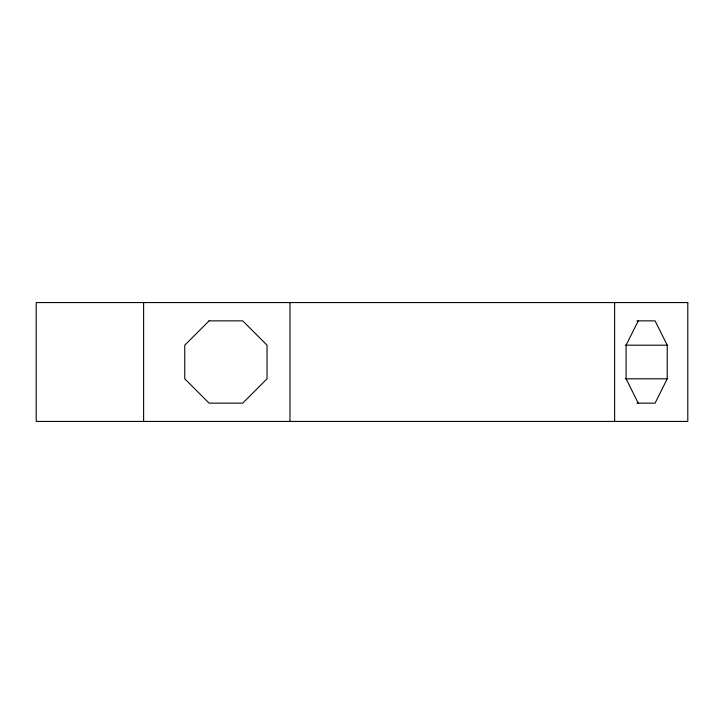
<?xml version="1.0" encoding="UTF-8"?>
<svg xmlns="http://www.w3.org/2000/svg" width="724" height="724" viewBox="0 0 724 724"><rect width="100%" height="100%" fill="white"/><g stroke="black" fill="none" stroke-linecap="round" stroke-linejoin="round"><path stroke-width="1.09" d="M638.251 320.859L626.097 345.185L626.097 378.815L638.251 403.141M636.975 320.859L655.075 320.859L667.229 345.185L667.229 378.815L655.075 403.141L636.975 403.141M625.382 345.185L667.229 345.185M625.382 378.815L667.229 378.815M614.622 302.578L614.622 421.422M289.971 302.578L289.971 421.422M143.614 302.578L143.614 421.422M209.073 320.859L184.756 345.185L184.756 378.815L209.073 403.141L242.712 403.141L267.029 378.815L267.029 345.185L242.712 320.859L209.073 320.859M687.8 302.578L36.2 302.578L36.2 421.422L687.8 421.422L687.8 302.578"/></g></svg>
